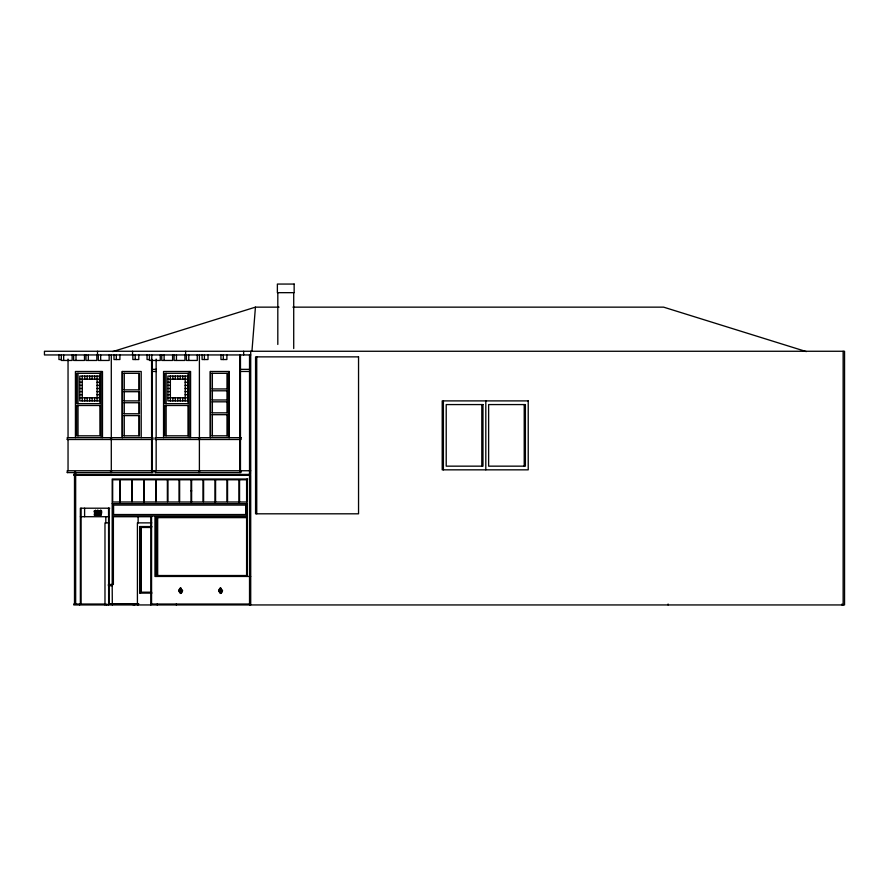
<?xml version="1.0" encoding="UTF-8"?>
<svg xmlns="http://www.w3.org/2000/svg" width="889" height="889" viewBox="0 0 889 889"><rect width="100%" height="100%" fill="white"/><g stroke="black" fill="none" stroke-linecap="round" stroke-linejoin="round"><path stroke-width="1.33" d="M251.943 351.266L255.432 307.149L279.035 307.149M98.579 515.075L98.779 513.731M98.401 514.153L99.035 513.731L98.846 515.075C94.845 516.476 99.112 510.608 96.79 511.064A1.556 0.989 -90 0 1 97.034 510.664A1.645 1.056 -90 0 1 97.501 510.364L98.423 510.508A1.311 0.833 -90 0 1 98.846 511.231L97.568 514.175M98.946 513.731L98.046 514.175M96.612 511.631C98.846 510.075 98.123 514.142 96.823 515.075M178.689 590.696L180.456 587.94L182.567 590.696C181.167 596.997 176.5 589.696 180.811 587.94M180.456 593.452L182.567 590.696M218.638 590.696L220.394 587.94L222.517 590.696C221.105 596.997 216.438 589.696 220.75 587.94M220.394 593.452L222.517 590.696M100.446 514.898L100.579 510.575M94.623 514.887C93.745 509.686 96.034 509.219 96.023 515.075M100.735 515.031L101.435 512.753L100.613 510.408M94.167 511.119L95.701 510.342M94.212 511.242L95.023 511.331L94.478 515.075M112.725 351.599L255.432 307.149M100.59 510.342C98.935 510.986 98.968 514.931 100.801 515.142M292.914 307.149L663.605 307.149L806.312 351.599M250.709 354.944L44.45 354.944L44.45 351.266L844.55 351.266L844.55 604.942L73.787 604.942L73.787 604.031L104.98 604.031M61.474 359.534L58.941 359.534L58.941 354.944M149.596 359.534L147.052 359.534L147.052 354.944M152.341 369.346L156.453 369.346M240.463 369.346L249.531 369.346M152.341 371.469L156.453 371.469M240.463 371.469L249.531 371.469M123.871 373.324L139.406 373.324L139.406 389.871L123.871 389.871M188.046 373.324L164.721 373.324L164.721 403.662L188.046 403.662M211.971 373.324L227.517 373.324L227.517 388.949L211.971 388.949M79.788 379.181L99.546 379.181M167.899 379.181L187.646 379.181M79.788 382.281L82.255 382.281M97.079 382.281L99.546 382.281M167.899 382.281L170.366 382.281M185.179 382.281L187.646 382.281M79.788 385.393L82.255 385.393M97.079 385.393L99.546 385.393M167.899 385.393L170.366 385.393M185.179 385.393L187.646 385.393M79.788 388.493L82.255 388.493M97.079 388.493L99.546 388.493M167.899 388.493L170.366 388.493M185.179 388.493L187.646 388.493M211.971 390.793L227.517 390.793L227.517 399.983L211.971 399.983M79.788 391.593L82.255 391.593M97.079 391.593L99.546 391.593M167.899 391.593L170.366 391.593M185.179 391.593L187.646 391.593M123.871 391.705L139.406 391.705L139.406 400.895L123.871 400.895M79.788 394.694L82.255 394.694M97.079 394.694L99.546 394.694M167.899 394.694L170.366 394.694M185.179 394.694L187.646 394.694M79.788 397.794L99.546 397.794M167.899 397.794L187.646 397.794M211.971 401.817L227.517 401.817L227.517 412.852L211.971 412.852M123.871 402.739L139.406 402.739L139.406 413.763L123.871 413.763M188.046 405.495L164.721 405.495L164.721 435.821L188.046 435.821M211.971 414.685L227.517 414.685L227.517 435.821L211.971 435.821M123.871 415.608L139.406 415.608L139.406 435.821L123.871 435.821M67.197 439.499L152.93 439.499L152.93 437.666L67.197 437.666L67.331 439.499M250.709 470.748L67.197 470.748L67.331 472.592M67.197 472.592L152.864 472.592L152.864 470.748M247.775 479.027L112.192 479.027L112.192 584.495M143.696 490.884L144.407 490.884M191.024 490.884L191.735 490.884M112.192 503.674L247.075 503.674M109.736 508.208L80.366 508.208L80.366 604.031M98.312 514.175L97.301 514.175L98.579 511.231A1.311 0.833 -90 0 0 98.157 510.508L97.768 510.364A1.645 1.056 -90 0 0 97.446 510.519A1.556 0.989 -90 0 0 97.057 511.064L96.979 511.675M96.29 515.075L94.212 514.953M80.366 516.709L109.347 516.709M151.763 516.709L112.67 516.709L112.67 584.495M247.298 516.709L154.964 516.709L154.964 576.45L250.709 576.45M246.753 517.631L157.32 517.631L157.32 575.527L246.753 575.527M109.003 522.876L104.98 522.876L104.98 604.942M151.763 522.876L137.417 522.876L137.417 604.942M151.897 526.555L139.762 526.555L139.762 593.107L151.897 593.107M151.63 527.466L140.706 527.466L140.706 592.196L151.63 592.196M139.762 584.495L140.473 584.495M138.651 603.731L108.458 604.031M138.651 604.031L108.202 604.031L108.202 604.942M150.852 604.031L250.242 604.031M96.212 514.953L95.545 514.687L95.523 510.342M100.224 514.898L100.913 514.22L100.324 510.575M220.394 587.94L222.161 590.696M218.994 590.696L220.75 593.452M180.456 587.94L182.223 590.696M179.045 590.696L180.811 593.452M843.139 351.266L843.139 604.942M841.961 604.031L841.961 604.942M668.095 604.031L668.095 604.942M524.221 404.573L524.221 466.158M485.805 400.895L485.805 469.837M481.805 404.573L481.805 466.158M443.389 400.895L443.389 469.837M293.714 292.67L293.714 348.544M277.812 292.67L277.812 344.454M256.743 356.867L256.743 513.809M250.709 351.266L250.709 474.426L73.787 474.426L73.787 475.348L250.709 475.348L250.709 604.942M249.998 474.426L249.998 475.348M249.531 354.944L249.531 474.426M249.531 475.348L249.531 604.942M248.82 474.426L248.82 475.348M247.075 479.027L247.075 576.45M246.597 503.674L246.597 515.964L112.67 515.964L112.67 503.674M246.597 516.709L246.597 576.45M243.642 351.266L243.642 354.944M240.986 470.748L240.986 472.592L155.297 472.592L155.297 470.748M240.463 354.944L240.463 437.666M240.463 439.499L240.463 470.748M240.297 437.666L240.297 439.499M239.908 437.666L239.908 439.499M239.908 470.748L239.908 472.592M239.719 354.944L239.719 437.666M239.719 439.499L239.719 470.748M239.552 479.771L239.552 502.007M238.963 479.771L238.963 502.007M229.318 437.666L229.318 371.491L210.182 371.491L210.182 437.666M228.929 371.491L228.929 437.666M227.14 373.324L227.14 388.949M227.14 390.793L227.14 399.983M227.14 401.817L227.14 412.852M227.14 414.685L227.14 435.821M226.884 354.944L226.884 359.534L220.961 359.534L220.961 354.944M223.283 354.944L223.283 359.534M215.583 479.771L215.583 502.007M214.994 479.771L214.994 502.007M212.36 373.324L212.36 388.949M212.36 390.793L212.36 399.983M212.36 401.817L212.36 412.852M212.36 414.685L212.36 435.821M210.56 371.491L210.56 437.666M208.015 354.944L208.015 359.534L202.092 359.534L202.092 354.944M204.414 354.944L204.414 359.534M199.592 437.666L199.592 439.499M199.592 470.748L199.592 472.592M199.392 354.944L199.392 437.666M199.392 439.499L199.392 470.748M198.692 437.666L198.692 439.499M198.692 470.748L198.692 472.592M197.269 354.944L197.269 360.456L186.434 360.456L186.434 354.944M191.613 479.771L191.613 502.007M191.024 479.771L191.024 502.007M190.59 437.666L190.59 371.491L163.543 371.491L163.543 437.666M189.168 371.491L189.168 437.666M188.779 354.944L188.779 360.456M188.001 373.324L188.001 403.662M188.001 405.495L188.001 435.821M185.612 351.266L185.612 354.944M185.179 376.08L185.179 400.895M184.934 354.944L184.934 360.456L174.1 360.456L174.1 354.944M182.712 376.08L182.712 379.181M182.712 397.794L182.712 400.895M180.245 376.08L180.245 379.181M180.245 397.794L180.245 400.895M177.778 376.08L177.778 379.181M177.778 397.794L177.778 400.895M176.444 354.944L176.444 360.456M176.3 604.031L176.3 604.942M175.3 376.08L175.3 379.181M175.3 397.794L175.3 400.895M172.833 376.08L172.833 379.181M172.833 397.794L172.833 400.895M172.599 354.944L172.599 360.456L161.765 360.456L161.765 354.944M170.366 376.08L170.366 400.895M166.132 373.324L166.132 403.662M166.132 405.495L166.132 435.821M164.109 354.944L164.109 360.456M160.264 354.944L160.264 360.456L149.43 360.456L149.43 354.944M157.675 517.631L157.675 575.527M157.209 604.031L157.209 604.942M156.731 516.709L156.731 576.45M156.153 359.078L156.153 437.666M156.153 439.499L156.153 470.748M155.675 516.709L155.675 576.45M155.442 437.666L155.442 439.499M155.442 470.748L155.442 472.592M152.341 360.178L152.341 470.748M151.775 354.944L151.775 360.456M151.786 437.666L151.786 439.499M151.786 470.748L151.786 472.592M151.597 359.078L151.597 437.666M151.597 439.499L151.597 470.748M151.563 516.709L151.563 604.031M150.852 516.709L150.852 604.942M144.285 479.771L144.285 502.007M143.696 479.771L143.696 502.007M141.207 437.666L141.207 371.491L122.082 371.491L122.082 437.666M141.062 527.466L141.062 592.196M140.473 526.555L140.473 593.107M140.118 526.555L140.118 593.107M139.017 373.324L139.017 389.871M139.017 391.705L139.017 400.895M139.017 402.739L139.017 413.763M139.017 415.608L139.017 435.821M138.784 354.944L138.784 359.534L132.861 359.534L132.861 354.944M138.128 516.709L138.128 522.876M138.128 604.031L138.128 604.942M135.195 354.944L135.195 359.534M134.717 604.031L134.717 604.942M133.172 604.031L133.172 604.942M132.561 351.266L132.561 354.944M124.26 373.324L124.26 389.871M124.26 391.705L124.26 400.895M124.26 402.739L124.26 413.763M124.26 415.608L124.26 435.821M122.471 371.491L122.471 437.666M120.315 479.771L120.315 502.007M119.915 354.944L119.915 359.534L113.992 359.534L113.992 354.944M119.726 479.771L119.726 502.007M116.326 354.944L116.326 359.534M113.381 516.709L113.381 584.495L108.414 584.495L108.414 585.74L112.192 585.74L112.314 604.942M111.97 584.495L111.97 585.74M111.492 437.666L111.492 439.499M111.492 470.748L111.492 472.592M111.292 354.944L111.292 437.666M111.292 439.499L111.292 470.748M110.592 437.666L110.592 439.499M110.592 470.748L110.592 472.592M109.158 354.944L109.158 360.456L98.323 360.456L98.323 354.944M109.025 508.208L109.025 584.495M109.025 585.74L109.025 603.731M108.802 584.495L108.802 585.74M108.558 508.208L108.636 603.731M106.524 604.031L106.524 604.942M105.813 516.709L105.813 522.876M102.491 437.666L102.491 371.491L75.432 371.491L75.432 437.666M101.068 371.491L101.068 437.666M100.668 354.944L100.668 360.456M97.501 351.266L97.501 354.944M97.079 376.08L97.079 400.895M96.823 354.944L96.823 360.456L85.989 360.456L85.989 354.944M94.612 376.08L94.612 379.181M94.612 397.794L94.612 400.895M92.134 376.08L92.134 379.181M92.134 397.794L92.134 400.895M89.667 376.08L89.667 379.181M89.667 397.794L89.667 400.895M88.333 354.944L88.333 360.456M87.2 376.08L87.2 379.181M87.2 397.794L87.2 400.895M84.733 376.08L84.733 379.181M84.733 397.794L84.733 400.895M84.611 508.208L84.611 516.709M84.488 354.944L84.488 360.456L73.654 360.456L73.654 354.944M82.255 376.08L82.255 400.895M81.077 508.208L81.077 604.031M79.654 604.031L79.654 604.942M78.021 373.324L78.021 403.662M78.021 405.495L78.021 435.821M75.998 354.944L75.998 360.456M75.665 471.981L75.665 474.426M75.665 475.348L75.665 604.031M74.965 474.426L74.965 475.348M74.498 471.981L74.498 474.426M74.498 475.348L74.498 604.031M72.153 354.944L72.153 360.456L61.319 360.456L61.319 354.944M68.042 359.078L68.042 437.666M68.042 439.499L68.042 470.748M63.664 354.944L63.664 360.456M99.257 512.086C100.813 522.454 103.757 504.874 99.257 512.086M180.456 589.885L180.456 591.507L180.456 589.885M220.394 589.885L220.394 591.507L220.394 589.885M294.148 284.058L277.379 284.058L277.379 292.67L294.148 292.67L294.148 284.058M358.545 356.867L255.576 356.867L255.576 513.809L358.545 513.809L358.545 356.867M99.946 373.324L76.61 373.324L76.61 403.662L99.946 403.662L99.901 373.324M99.546 376.08L79.788 376.08L79.788 400.895L99.546 400.895L99.546 376.08M187.646 376.08L167.899 376.08L167.899 400.895L187.646 400.895L187.646 376.08M528.222 400.895L442.211 400.895L442.211 469.837L528.222 469.837L528.222 400.895M482.971 404.573L446.211 404.573L446.211 466.158L482.971 466.158L482.971 404.573M525.388 404.573L488.628 404.573L488.628 466.158L525.388 466.158L525.388 404.573M99.946 405.495L76.61 405.495L76.61 435.821L99.946 435.821L99.901 405.495M241.052 437.666L155.297 437.666L155.297 439.499L241.052 439.499L241.052 437.666M131.716 479.771L112.67 479.771L112.67 502.007L131.716 502.007L131.716 479.771M155.675 479.771L132.294 479.771L132.294 502.007L155.675 502.007L155.675 479.771M167.365 479.771L156.264 479.771L156.264 502.007L167.365 502.007L167.365 479.771M179.045 479.771L167.954 479.771L167.954 502.007L179.045 502.007L179.045 479.771M203.014 479.771L179.634 479.771L179.634 502.007L203.014 502.007L203.014 479.771M226.973 479.771L203.603 479.771L203.603 502.007L226.973 502.007L226.973 479.771M246.597 479.771L227.562 479.771L227.562 502.007L246.597 502.007L246.597 479.771M245.686 505.096L113.581 505.096L113.581 514.531L245.686 514.531L245.686 505.096"/></g></svg>
